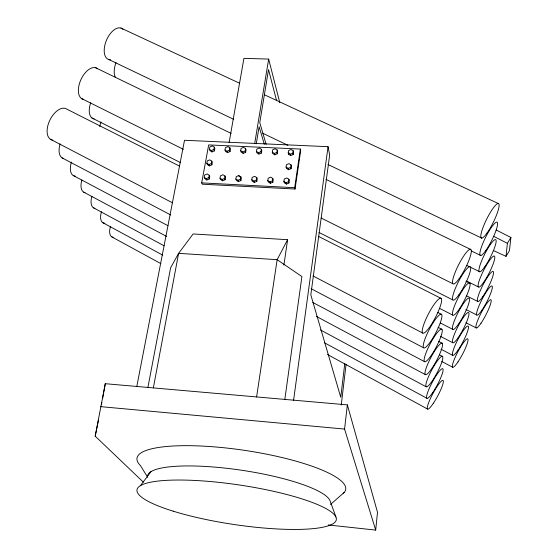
<?xml version="1.0" encoding="UTF-8"?>
<svg xmlns="http://www.w3.org/2000/svg" width="558" height="558" viewBox="0 0 558 558"><rect width="100%" height="100%" fill="white"/><g stroke="black" fill="none" stroke-linecap="round" stroke-linejoin="round"><path stroke-width="0.84" d="M328.216 524.952L375.694 530.1L377.501 512.279L347.369 404.878L105.288 383.702M493.377 250.535L506.022 256.352L507.389 243.316L510.905 237.471L496.146 229.987M510.905 237.471L509.454 250.626L506.022 256.352M375.694 530.1L344.565 429.067L347.369 404.878M341.245 405.066L346.051 364.458M344.767 363.607L340.764 397.289L310.813 294.854L329.673 154.943L328.055 146.684L184.517 140.281L136.822 386.338M293.571 400.393L328.055 146.684M284.796 399.633L301.92 276.573L277.138 259.679L178.609 253.353L170.615 267.805L147.933 387.35M295.049 189.023L294.694 187.704L300.371 149.056L208.678 144.913L201.696 182.885L202.247 184.196L295.049 189.023L300.706 150.444L300.371 149.056M283.889 265.106L287.614 239.696L193.117 233.962L178.609 253.353L153.345 387.908M288.925 182.996L288.563 181.664L288.918 179.257L286.77 177.946L284.259 179.027L283.896 181.427L284.273 182.759L286.421 184.084L288.925 182.996L289.288 180.597L288.918 179.257M291.067 168.669L290.711 167.309L291.067 164.931L288.925 163.633L286.428 164.708L286.073 167.086L286.435 168.439L288.577 169.744L291.067 168.669L291.422 166.291L291.067 164.931M293.187 154.496L292.831 153.115L293.187 150.765L291.053 149.481L288.577 150.555L288.221 152.899L288.577 154.28L290.704 155.563L293.187 154.496L293.536 152.146L293.187 150.765M256.603 396.996L277.138 259.679L287.614 239.696M288.577 154.28L288.814 152.718M272.834 182.18L273.211 179.788L272.806 178.448L270.679 177.137L268.175 178.218L267.791 180.611L268.203 181.943L270.33 183.254L272.834 182.18L272.437 180.848L272.806 178.448M277.263 153.757L277.626 151.42L277.242 150.039L275.129 148.763L272.653 149.83L272.283 152.167L272.681 153.548L274.787 154.824L277.263 153.757L276.873 152.383L277.242 150.039M256.826 181.364L256.394 180.032L256.785 177.639L254.671 176.335L252.174 177.409L251.784 179.795L252.223 181.127L254.329 182.438L256.826 181.364L257.217 178.979L256.785 177.639M261.423 153.031L261.005 151.65L261.381 149.314L259.289 148.044L256.82 149.105L256.436 151.441L256.868 152.815L258.954 154.092L261.423 153.031L261.8 150.695L261.381 149.314M254.657 143.741L268.663 59.085L243.93 58.346L229.115 142.604M256.289 143.79L259.114 126.687L264.304 144.201M240.91 180.548L240.442 179.223L240.847 176.837L238.754 175.533L236.257 176.607L235.853 178.985L236.334 180.318L238.419 181.622L240.91 180.548L241.314 178.169L240.847 176.837M245.673 152.299L245.22 150.925L245.611 148.595L243.539 147.333L241.07 148.393L240.679 150.716L241.14 152.09L243.204 153.359L245.673 152.299L246.064 149.976L245.611 148.595M225.083 179.739L225.495 177.367L224.993 176.035L222.921 174.738L220.431 175.812L220.012 178.183L220.529 179.509L222.593 180.813L225.083 179.739L224.574 178.414L224.993 176.035M230.001 151.581L230.405 149.258L229.924 147.884L227.866 146.621L225.411 147.675L225 149.997L225.495 151.371L227.545 152.634L230.001 151.581L229.519 150.207L229.924 147.884M209.334 178.937L208.797 177.611L209.229 175.247L207.171 173.95L204.688 175.017L204.256 177.381L204.807 178.706L206.851 180.004L209.334 178.937L209.759 176.572L209.229 175.247M211.894 164.819L211.363 163.473L211.789 161.129L209.745 159.853L207.276 160.913L206.844 163.25L207.381 164.603L209.424 165.879L211.894 164.819L212.312 162.483L211.789 161.129M214.418 150.862L213.895 149.488L214.321 147.173L212.284 145.91L209.829 146.97L209.403 149.279L209.934 150.653L211.963 151.916L214.418 150.862L214.837 148.547L214.321 147.173M143.392 482.182L95.202 436.168L105.302 383.625L102.637 398.133M101.549 404.076L101.863 402.374M95.202 436.168L98.487 420.16M140.421 485.69L150.946 471.691M330.517 504.425L344.181 492.484M256.436 151.441L258.528 152.718L261.005 151.65M204.256 177.381L206.307 178.679L208.797 177.611M272.283 152.167L274.397 153.45L276.873 152.383M220.012 178.183L222.084 179.488L224.574 178.414M288.221 152.899L290.348 154.182L292.831 153.115M235.853 178.985L237.945 180.297L240.442 179.223M251.784 179.795L253.89 181.106L256.394 180.032M286.073 167.086L288.207 168.383L290.711 167.309M267.791 180.611L269.926 181.929L272.437 180.848M283.896 181.427L286.045 182.752L288.563 181.664M209.403 149.279L211.44 150.541L213.895 149.488M225 149.997L227.05 151.26L229.519 150.207M206.844 163.25L208.887 164.533L211.363 163.473M240.679 150.716L242.751 151.985L245.22 150.925M201.696 182.885L294.694 187.704M100.566 406.636L344.565 429.067M120.926 28.06L239.333 83.114M264.59 94.86L498.252 203.496M108.963 59.594L233.76 119.363M262.797 133.271L287.914 145.296M327.944 164.471L481.77 238.14M95.488 67.685L231.124 133.397M325.984 179.355L470.241 249.238M471.391 250.974L480.801 255.529M466.621 265.343L479.127 271.474M466.579 281.051L478.29 286.854M465.972 281.295L469.871 283.227A18.163 3.334 -62.7 0 1 458.711 309.913A18.163 3.334 -62.7 0 1 455.223 304.166A18.163 3.334 -62.7 0 1 469.871 283.227M81.322 98.403L183.345 149.293M321.192 218.052L452.81 283.701M466.586 295.866L477.502 301.327M92.028 118.01L180.659 162.699M319.043 232.477L452.768 299.904M465.874 309.467L476.755 314.963M179.585 166.158L66.995 109.222A17.193 9.584 -63.7 0 0 49.62 120.681A17.193 9.584 -63.7 0 0 52.773 140.107M318.583 236.446L441.273 298.488A19.669 3.92 -62.5 0 1 429.555 327.204A19.669 3.92 -62.5 0 1 424.938 321.422A19.669 3.92 -62.5 0 1 441.273 298.488M493.446 236.215L507.389 243.316M439.544 308.358L452.733 315.075M465.965 322.705L476.058 327.846M437.744 312.438L441.615 314.419A19 3.669 -62.4 0 1 430.288 341.977A19 3.669 -62.4 0 1 425.838 336.83A19 3.669 -62.4 0 1 441.615 314.419M440.297 322.936L452.698 329.311M438.072 327.323L441.943 329.325A18.386 3.432 -62.2 0 1 430.971 355.802A18.386 3.432 -62.2 0 1 426.675 351.226A18.386 3.432 -62.2 0 1 441.943 329.325M440.283 336.272L452.664 342.689M50.408 139.256L172.436 202.777M312.996 275.938L422.664 333.021M438.379 341.28L442.243 343.296A17.807 3.222 -62.1 0 1 431.62 368.782A17.807 3.222 -62.1 0 1 427.463 364.716A17.807 3.222 -62.1 0 1 442.243 343.296M441.057 349.245L452.629 355.293M439.439 354.797L442.529 356.416A17.263 3.034 -62 0 1 432.22 380.975A17.263 3.034 -62 0 1 428.202 377.375A17.263 3.034 -62 0 1 442.529 356.416M62.161 157.921L170.832 215.011M311.106 288.702L423.634 347.815M441.817 361.507L452.608 367.192M73.244 175.526L168 225.732M312.829 302.471L424.533 361.654M83.714 192.154L166.633 236.439M316.351 316.4L425.384 374.627M93.618 207.883L164.115 245.813M320.431 329.918L426.179 386.813M103.007 222.795L162.734 255.152M324.31 342.689L426.926 398.286M111.907 236.941L160.837 263.62M327.49 354.49L427.63 409.098M147.731 477.397L140.463 465.602A105.511 23.617 8.5 0 1 239.284 449.602A105.511 23.617 8.5 0 1 343.219 493.439M206.307 178.679L206.851 180.004M208.887 164.533L209.424 165.879M222.084 179.488L222.593 180.813M211.44 150.541L211.963 151.916M335.937 517.022L329.938 500.519A92.384 19.467 8.5 0 0 234.723 469.271A92.384 19.467 8.5 0 0 147.57 476.351M237.945 180.297L238.419 181.622M227.05 151.26L227.545 152.634M238.754 175.533L239.229 176.865M242.751 151.985L243.204 153.359M253.89 181.106L254.329 182.438M258.528 152.718L258.954 154.092M269.926 181.929L270.33 183.254M266.124 144.327L259.77 122.683L268.531 69.555L276.573 100.607M274.397 153.45L274.787 154.824M286.045 182.752L286.421 184.084M288.207 168.383L288.577 169.744M290.348 154.182L290.704 155.563M268.663 59.085L279.781 102.686M85.032 192.656A15.757 8.07 -62.3 0 1 81.845 180.06M104.883 223.256A14.926 7.247 -61.7 0 1 101.458 211.698M75.393 176.195A16.203 8.53 -62.7 0 1 71.424 162.085M94.881 208.343A15.331 7.638 -62 0 1 91.917 196.311M113.072 237.31A14.55 6.877 -61.5 0 1 110.505 226.29M63.612 158.542A16.684 9.04 -63.2 0 1 60.138 143.852M83.533 99.394A17.033 9.312 -65.6 0 1 80.98 79.494A17.033 9.312 -65.6 0 1 97.657 68.794M99.777 126.638A16.036 8.314 -64.4 0 1 100.97 121.958M94.142 118.903A16.517 8.788 -64.9 0 1 90.696 102.777M110.589 59.748A16.886 9.074 -67.2 0 1 106.313 40.615A16.886 9.074 -67.2 0 1 122.969 29.302M115.234 76.962A16.37 8.586 -66.5 0 1 116.015 62.608M173.21 511.177A100.775 19.935 8.5 0 0 335.016 522.162A100.775 19.935 8.5 0 0 201.829 480.863A100.775 19.935 8.5 0 0 173.21 511.177M432.792 392.469A16.761 2.853 -61.9 0 0 442.794 368.775A16.761 2.853 -61.9 0 0 428.893 389.275A16.761 2.853 -61.9 0 0 432.792 392.469M433.329 403.308A16.28 2.692 -61.8 0 0 443.045 380.423A16.28 2.692 -61.8 0 0 429.548 400.491A16.28 2.692 -61.8 0 0 433.329 403.308M458.502 324.114A17.591 3.132 -62.6 0 0 469.306 298.432A17.591 3.132 -62.6 0 0 455.105 318.939A17.591 3.132 -62.6 0 0 458.502 324.114M459.171 278.658A19.439 3.794 -63.1 0 0 471.112 249.726A19.439 3.794 -63.1 0 0 455.481 271.558A19.439 3.794 -63.1 0 0 459.171 278.658M458.111 350.068A16.552 2.783 -62.3 0 0 468.274 326.193A16.552 2.783 -62.3 0 0 454.889 345.876A16.552 2.783 -62.3 0 0 458.111 350.068M458.306 337.478A17.054 2.95 -62.5 0 0 468.776 312.731A17.054 2.95 -62.5 0 0 454.993 332.819A17.054 2.95 -62.5 0 0 458.306 337.478M457.944 361.968A16.084 2.63 -62.2 0 0 467.813 338.901A16.084 2.63 -62.2 0 0 454.798 358.187A16.084 2.63 -62.2 0 0 457.944 361.968M458.934 294.791A18.777 3.55 -62.9 0 0 470.471 267.024A18.777 3.55 -62.9 0 0 455.349 288.409A18.777 3.55 -62.9 0 0 458.934 294.791M483.695 282.264A17.424 3.041 -63 0 0 494.66 256.408A17.424 3.041 -63 0 0 480.989 276.077A17.424 3.041 -63 0 0 483.695 282.264M486.855 233.286A19.265 3.669 -63.6 0 0 498.985 204.165A19.265 3.669 -63.6 0 0 484.002 225A19.265 3.669 -63.6 0 0 486.855 233.286M481.882 310.283A16.391 2.706 -62.7 0 0 492.191 286.247A16.391 2.706 -62.7 0 0 479.28 305.17A16.391 2.706 -62.7 0 0 481.882 310.283M484.686 266.947A17.995 3.229 -63.2 0 0 496.013 240.086A17.995 3.229 -63.2 0 0 481.931 260.133A17.995 3.229 -63.2 0 0 484.686 266.947M482.761 296.682A16.893 2.867 -62.9 0 0 493.391 271.767A16.893 2.867 -62.9 0 0 480.11 291.06A16.893 2.867 -62.9 0 0 482.761 296.682M481.052 323.138A15.924 2.56 -62.6 0 0 491.061 299.918A15.924 2.56 -62.6 0 0 478.492 318.492A15.924 2.56 -62.6 0 0 481.052 323.138M485.732 250.654A18.609 3.439 -63.4 0 0 497.45 222.705A18.609 3.439 -63.4 0 0 482.935 243.149A18.609 3.439 -63.4 0 0 485.732 250.654"/></g></svg>
